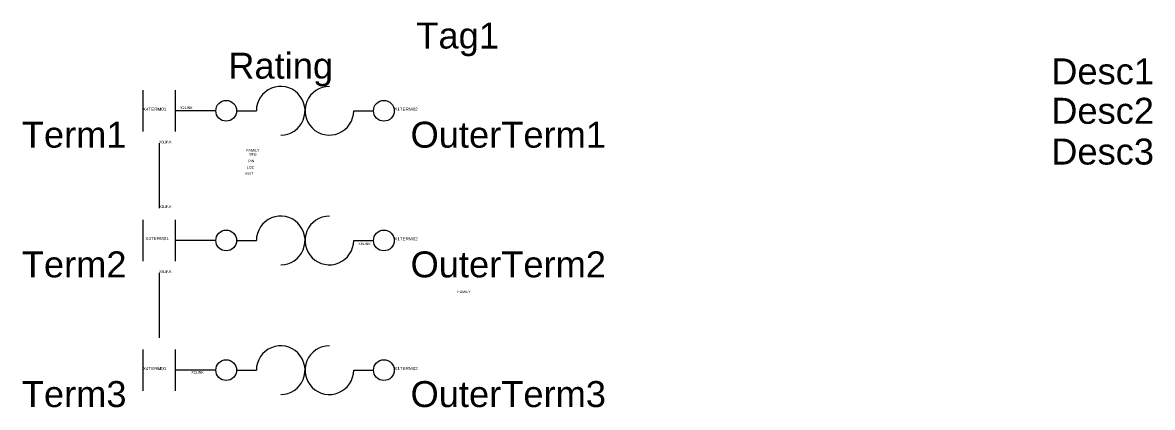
# Model space of a CAD drawing. Header units: inches. Extents: x -0.46 to 3.89, y -1.14 to 0.34.
import ezdxf
from ezdxf.enums import TextEntityAlignment as Align

# ---------------------------------------------------------------- set-up
doc = ezdxf.new("R2010")
doc.units = ezdxf.units.IN
doc.header["$MEASUREMENT"] = 0
doc.layers.add('LINK', color=9, linetype='Continuous')
doc.styles.add('INERCONNECT TABLES', font='arial.ttf', dxfattribs={"height": 0.1})
doc.styles.get("Standard").update_dxf_attribs({"font": 'arial.ttf'})
doc.styles.add('WD', font='arial.ttf', dxfattribs={"height": 1})

msp = doc.modelspace()

# ---------------------------------------------------------------- linework, layer by layer
at = {"linetype": 'Continuous'}
for p, q in [((0, 0.08), (0, -0.08)), ((0.125, 0.08), (0.125, -0.08)), ((0, -0.42), (0, -0.58)), ((0.125, -0.42), (0.125, -0.58)), ((0, -0.92), (0, -1.08)), ((0.125, -0.92), (0.125, -1.08))]:
    msp.add_line(p, q, dxfattribs=at)
for p, q in [((0.2812, 0), (0.125, 0)), ((0.3612, 0), (0.4375, 0)), ((0.8125, 0), (0.8888, 0)), ((0.2812, -0.5), (0.125, -0.5)), ((0.3612, -0.5), (0.4375, -0.5)), ((0.8125, -0.5), (0.8888, -0.5)), ((0.2812, -1), (0.125, -1)), ((0.3612, -1), (0.4375, -1)), ((0.8125, -1), (0.8888, -1))]:
    msp.add_line(p, q)
for centre in [(0.3212, 0), (0.9288, 0), (0.3212, -0.5), (0.9288, -0.5), (0.3212, -1), (0.9288, -1)]:
    msp.add_circle(centre, 0.04, dxfattribs=at)
for centre, start, end in [((0.5312, 0), 270.001, 180.002), ((0.7188, 0), 90, 0.001), ((0.5312, -0.5), 270.001, 180.002), ((0.7188, -0.5), 90, 0.001), ((0.5312, -1), 270.001, 180.002), ((0.7188, -1), 90, 0.001)]:
    msp.add_arc(centre, 0.0938, start, end)
at = {"layer": 'LINK'}
for p, q in [((0.0625, -0.125), (0.0625, -0.375)), ((0.0625, -0.625), (0.0625, -0.875))]:
    msp.add_line(p, q, dxfattribs=at)

# ---------------------------------------------------------------- texts
msp.add_attdef('Tag1', text='M2', height=0.1).set_placement((1.0538, 0.29), align=Align.MIDDLE_LEFT)
msp.add_attdef('Rating', text='', height=0.1).set_placement((0.5312, 0.0938), align=Align.BOTTOM_CENTER)
at = {"style": 'INERCONNECT TABLES', "flags": 8}
msp.add_attdef('Desc1', text='', height=0.1, dxfattribs=at).set_placement((3.5, 0.1521), align=Align.MIDDLE_LEFT)
at = {"linetype": 'Continuous', "style": 'INERCONNECT TABLES', "flags": 8}
for tag, p in [('Desc2', (3.5, 0)), ('Desc3', (3.5, -0.1573))]:
    msp.add_attdef(tag, text='', height=0.1, dxfattribs=at).set_placement(p, align=Align.MIDDLE_LEFT)
at = {"style": 'WD'}
for tag, p, height, flags in [('X4TERM01', (0, 0), 0.0125, 1), ('X1TERM02', (0.9688, 0), 0.0125, 1), ('FAMILY', (0.3986, -0.1573), 0.01, 9), ('X4TERM01', (0.0097, -0.4988), 0.0125, 1), ('X1TERM02', (0.9688, -0.5), 0.0125, 1), ('X4TERM01', (0, -1), 0.0125, 1), ('X1TERM02', (0.9688, -1), 0.0125, 1)]:
    msp.add_attdef(tag, p, '', height=height, dxfattribs=dict(at, flags=flags))
for tag, p in [('X2LINK', (0.1439, 0.0066)), ('X8LINK', (0.0625, -0.125)), ('X2LINK', (0.0625, -0.375)), ('X8LINK', (0.8301, -0.5179)), ('X8LINK', (0.0625, -0.625)), ('X2LINK', (0.1867, -1.0131))]:
    msp.add_attdef(tag, p, '', height=0.01, dxfattribs=at)
for tag, p in [('Term1', (-0.0628, -0.0422)), ('Term2', (-0.0628, -0.5422)), ('Term3', (-0.0628, -1.0422))]:
    msp.add_attdef(tag, text='', height=0.1).set_placement(p, align=Align.TOP_RIGHT)
for tag, p in [('OuterTerm1', (1.0316, -0.0422)), ('OuterTerm2', (1.0316, -0.5422)), ('OuterTerm3', (1.0316, -1.0422))]:
    msp.add_attdef(tag, text='', height=0.1).set_placement(p, align=Align.TOP_LEFT)
at = {"linetype": 'Continuous', "style": 'INERCONNECT TABLES', "flags": 9}
msp.add_attdef('MFG', text='', height=0.01, dxfattribs=at).set_placement((0.4384, -0.1732), align=Align.RIGHT)
for tag, p in [('LOC', (0.4006, -0.223)), ('P/N', (0.4065, -0.1991)), ('INST', (0.3946, -0.2469))]:
    msp.add_attdef(tag, p, '', height=0.01, dxfattribs=at)
at = {"style": 'WD', "flags": 9}
msp.add_attdef('FAMILY', text='M', height=0.01, dxfattribs=at).set_placement((1.2125, -0.6929), align=Align.TOP_LEFT)

doc.saveas('drawing.dxf')
